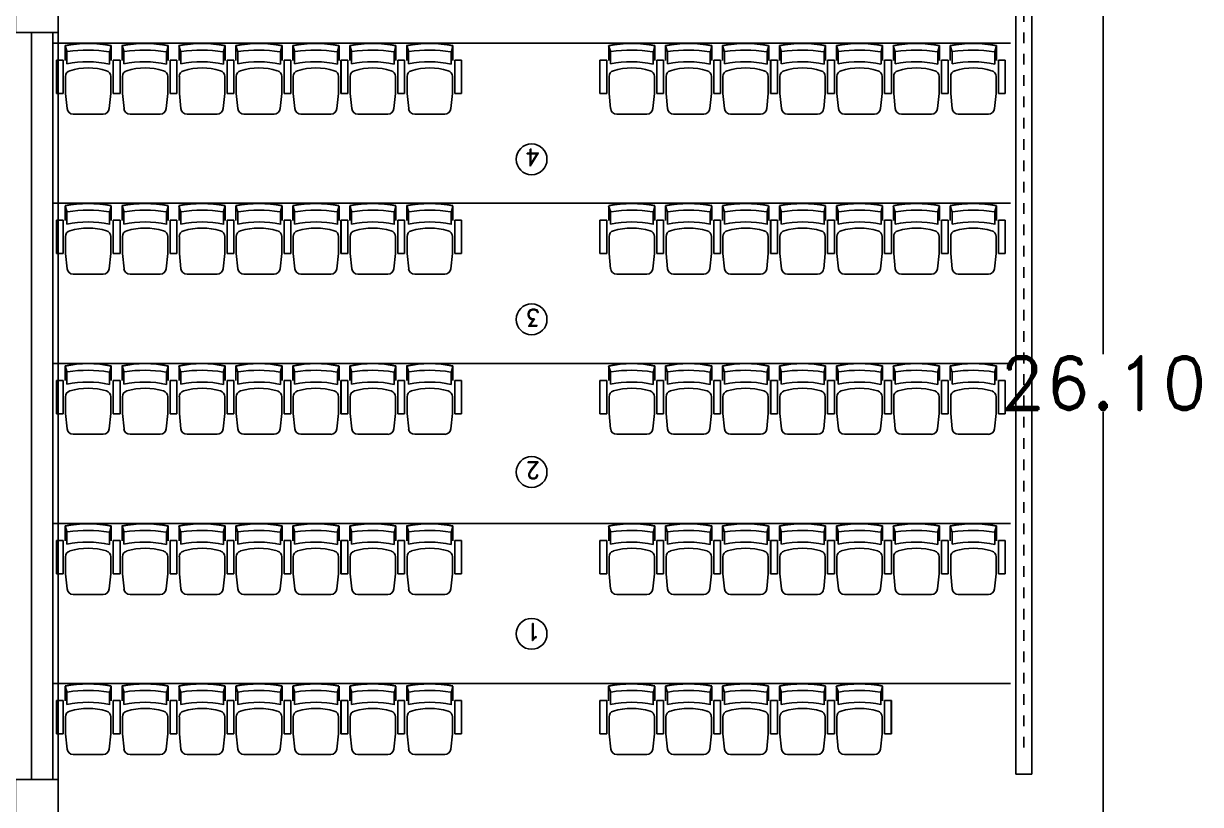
# Model space of a CAD drawing. Header units: millimetres. Extents: x 1590 to 1932, y -48 to 167.
# Drawn here: x 1740.1 to 1751.13, y 33.26 to 40.57 of the extents above; entities that cross this region are included whole.
import ezdxf
from ezdxf.enums import TextEntityAlignment as Align

# ---------------------------------------------------------------- set-up
doc = ezdxf.new("R2010")
doc.units = ezdxf.units.MM
doc.header["$LTSCALE"] = 0.1
doc.header["$MEASUREMENT"] = 0
doc.header["$PDMODE"] = 35
doc.header["$PDSIZE"] = 0.75
doc.linetypes.add('CENTER2', pattern=[1.125, 0.75, -0.125, 0.125, -0.125])
doc.linetypes.add('HIDDEN', pattern=[0.375, 0.25, -0.125])
doc.layers.get('0').update_dxf_attribs({"linetype": 'CONTINUOUS'})
doc.layers.get('DEFPOINTS').update_dxf_attribs({"linetype": 'CONTINUOUS'})
for name, color, linetype in [('BUTACAS', 8, 'HIDDEN'), ('CALLES', 3, 'CONTINUOUS'), ('DIVI', 2, 'CONTINUOUS'), ('EJES', 1, 'CENTER2'), ('GRADA', 9, 'CONTINUOUS'), ('PARED', 4, 'CONTINUOUS'), ('REPISA', 2, 'CONTINUOUS')]:
    doc.layers.add(name, color=color, linetype=linetype)
doc.styles.add('ROMAND', font='romand.shx')
doc.dimstyles.new('URBA', dxfattribs={"dimtxt": 20, "dimasz": 0.5, "dimexe": 1.25, "dimexo": 0.63, "dimgap": 0.63, "dimtad": 0, "dimtih": 1, "dimtoh": 1, "dimzin": 1, "dimdsep": 46, "dimtxsty": 'ROMAND', "dimcen": 2.5, "dimclrd": 1, "dimclre": 1, "dimclrt": 3, "dimadec": 0, "dimazin": 0, "dimtfac": 1, "dimtmove": 0, "dimatfit": 3, "dimfxl": 1, "dimtvp": 1, "dimtolj": 1, "dimtzin": 1, "dimarcsym": 0})

# ---------------------------------------------------------------- blocks, each defined once
blk = doc.blocks.new('ROWSEAT5')
at = {"layer": 'BUTACAS', "linetype": 'Continuous'}
for p, q in [((-3.408, 0.665, 0), (-3.689, 0.665, 0)), ((-2.874, 0.665, 0), (-3.156, 0.665, 0)), ((-2.341, 0.665, 0), (-2.623, 0.665, 0)), ((-1.808, 0.665, 0), (-2.089, 0.665, 0)), ((-1.274, 0.665, 0), (-1.556, 0.665, 0)), ((-3.761, 0.471, 0), (-3.746, 0.614, 0)), ((-3.336, 0.471, 0), (-3.351, 0.614, 0)), ((-3.228, 0.471, 0), (-3.213, 0.614, 0)), ((-2.802, 0.471, 0), (-2.818, 0.614, 0)), ((-2.694, 0.471, 0), (-2.679, 0.614, 0)), ((-2.269, 0.471, 0), (-2.284, 0.614, 0)), ((-2.161, 0.471, 0), (-2.146, 0.614, 0)), ((-1.736, 0.471, 0), (-1.751, 0.614, 0)), ((-1.628, 0.471, 0), (-1.613, 0.614, 0)), ((-1.202, 0.471, 0), (-1.217, 0.614, 0)), ((-3.847, 0.16, 0.002), (-3.847, 0.472, 0.002)), ((-3.783, 0.472, 0), (-3.847, 0.472, 0)), ((-3.783, 0.16, 0.002), (-3.783, 0.472, 0.002)), ((-3.761, 0.471, 0), (-3.761, 0.311, 0)), ((-3.336, 0.471, 0), (-3.336, 0.311, 0)), ((-3.313, 0.16, 0.002), (-3.313, 0.472, 0.002)), ((-3.25, 0.472, 0), (-3.313, 0.472, 0)), ((-3.25, 0.16, 0.002), (-3.25, 0.472, 0.002)), ((-3.228, 0.471, 0), (-3.228, 0.311, 0)), ((-2.802, 0.471, 0), (-2.802, 0.311, 0)), ((-2.78, 0.16, 0.002), (-2.78, 0.472, 0.002)), ((-2.717, 0.472, 0), (-2.78, 0.472, 0)), ((-2.717, 0.16, 0.002), (-2.717, 0.472, 0.002)), ((-2.694, 0.471, 0), (-2.694, 0.311, 0)), ((-2.269, 0.471, 0), (-2.269, 0.311, 0)), ((-2.247, 0.472, 0), (-2.247, 0.16, 0)), ((-2.247, 0.16, 0.002), (-2.247, 0.472, 0.002)), ((-2.247, 0.16, 0.002), (-2.247, 0.472, 0.002)), ((-2.247, 0.472, 0), (-2.184, 0.472, 0)), ((-2.183, 0.472, 0), (-2.247, 0.472, 0)), ((-2.183, 0.472, 0), (-2.247, 0.472, 0)), ((-2.184, 0.472, 0), (-2.184, 0.16, 0)), ((-2.183, 0.16, 0.002), (-2.183, 0.472, 0.002)), ((-2.183, 0.16, 0.002), (-2.183, 0.472, 0.002)), ((-2.161, 0.471, 0), (-2.161, 0.311, 0)), ((-1.736, 0.471, 0), (-1.736, 0.311, 0)), ((-1.714, 0.472, 0), (-1.714, 0.16, 0)), ((-1.714, 0.472, 0), (-1.65, 0.472, 0)), ((-1.713, 0.16, 0.002), (-1.713, 0.472, 0.002)), ((-1.65, 0.472, 0), (-1.713, 0.472, 0)), ((-1.65, 0.472, 0), (-1.65, 0.16, 0)), ((-1.65, 0.16, 0.002), (-1.65, 0.472, 0.002)), ((-1.628, 0.471, 0), (-1.628, 0.311, 0)), ((-1.202, 0.471, 0), (-1.202, 0.311, 0)), ((-1.18, 0.472, 0), (-1.18, 0.16, 0)), ((-1.18, 0.16, 0.002), (-1.18, 0.472, 0.002)), ((-1.18, 0.472, 0), (-1.117, 0.472, 0)), ((-1.116, 0.472, 0), (-1.18, 0.472, 0)), ((-1.117, 0.472, 0), (-1.117, 0.16, 0)), ((-1.116, 0.16, 0.002), (-1.116, 0.472, 0.002)), ((-3.761, 0.311, 0), (-3.761, 0.313, 0)), ((-3.228, 0.311, 0), (-3.228, 0.313, 0)), ((-2.694, 0.311, 0), (-2.694, 0.313, 0)), ((-2.161, 0.311, 0), (-2.161, 0.313, 0)), ((-1.628, 0.311, 0), (-1.628, 0.313, 0)), ((-3.783, 0.16, 0.339), (-3.847, 0.16, 0.339)), ((-3.765, 0.023, 0), (-3.765, 0.162, 0)), ((-3.748, 0.08, 0), (-3.748, 0.195, 0)), ((-3.347, 0.083, 0), (-3.347, 0.198, 0)), ((-3.332, 0.023, 0), (-3.332, 0.162, 0)), ((-3.25, 0.16, 0.339), (-3.313, 0.16, 0.339)), ((-3.231, 0.023, 0), (-3.231, 0.162, 0)), ((-3.214, 0.08, 0), (-3.214, 0.195, 0)), ((-2.814, 0.083, 0), (-2.814, 0.198, 0)), ((-2.799, 0.023, 0), (-2.799, 0.162, 0)), ((-2.717, 0.16, 0.339), (-2.78, 0.16, 0.339)), ((-2.698, 0.023, 0), (-2.698, 0.162, 0)), ((-2.681, 0.08, 0), (-2.681, 0.195, 0)), ((-2.281, 0.083, 0), (-2.281, 0.198, 0)), ((-2.266, 0.023, 0), (-2.266, 0.162, 0)), ((-2.247, 0.16, 0), (-2.184, 0.16, 0)), ((-2.183, 0.16, 0.339), (-2.247, 0.16, 0.339)), ((-2.183, 0.16, 0.339), (-2.247, 0.16, 0.339)), ((-2.164, 0.023, 0), (-2.164, 0.162, 0)), ((-2.147, 0.08, 0), (-2.147, 0.195, 0)), ((-1.747, 0.083, 0), (-1.747, 0.198, 0)), ((-1.732, 0.023, 0), (-1.732, 0.162, 0)), ((-1.714, 0.16, 0), (-1.65, 0.16, 0)), ((-1.65, 0.16, 0.339), (-1.713, 0.16, 0.339)), ((-1.631, 0.023, 0), (-1.631, 0.162, 0)), ((-1.614, 0.08, 0), (-1.614, 0.195, 0)), ((-1.214, 0.083, 0), (-1.214, 0.198, 0)), ((-1.199, 0.023, 0), (-1.199, 0.162, 0)), ((-1.18, 0.16, 0), (-1.117, 0.16, 0)), ((-1.116, 0.16, 0.339), (-1.18, 0.16, 0.339)), ((-3.749, 0.075, 0), (-3.765, 0.023, 0)), ((-3.332, 0.023, 0), (-3.346, 0.077, 0)), ((-3.216, 0.075, 0), (-3.232, 0.023, 0)), ((-2.799, 0.023, 0), (-2.813, 0.077, 0)), ((-2.682, 0.075, 0), (-2.698, 0.023, 0)), ((-2.266, 0.023, 0), (-2.279, 0.077, 0)), ((-2.149, 0.075, 0), (-2.165, 0.023, 0)), ((-1.732, 0.023, 0), (-1.746, 0.077, 0)), ((-1.616, 0.075, 0), (-1.632, 0.023, 0)), ((-1.199, 0.023, 0), (-1.212, 0.077, 0))]:
    blk.add_line(p, q, dxfattribs=at)
for centre, radius, start, end in [((-3.689, 0.608, 0), 0.0571, 90, 174), ((-3.408, 0.608, 0), 0.0571, 6, 90), ((-3.156, 0.608, 0), 0.0571, 90, 174), ((-2.874, 0.608, 0), 0.0571, 6, 90), ((-2.623, 0.608, 0), 0.0571, 90, 174), ((-2.341, 0.608, 0), 0.0571, 6, 90), ((-2.089, 0.608, 0), 0.0571, 90, 174), ((-1.808, 0.608, 0), 0.0571, 6, 90), ((-1.556, 0.608, 0), 0.0571, 90, 174), ((-1.274, 0.608, 0), 0.0572, 6, 90), ((-3.704, 0.313, 0), 0.0571, 180, 253.3834), ((-3.549, 0.834, 0), 0.601, 253.3834, 286.6166), ((-3.393, 0.313, 0), 0.0571, 286.6166, 360), ((-3.171, 0.313, 0), 0.0571, 180, 253.3834), ((-3.015, 0.834, 0), 0.601, 253.3834, 286.6166), ((-2.86, 0.313, 0), 0.0571, 286.6166, 360), ((-2.637, 0.313, 0), 0.0571, 180, 253.3834), ((-2.482, 0.834, 0), 0.601, 253.3834, 286.6166), ((-2.326, 0.313, 0), 0.0571, 286.6166, 360), ((-2.104, 0.313, 0), 0.0571, 180, 253.3834), ((-1.948, 0.834, 0), 0.601, 253.3834, 286.6166), ((-1.793, 0.313, 0), 0.0571, 286.6166, 360), ((-1.571, 0.313, 0), 0.0571, 180, 253.3834), ((-1.415, 0.834, 0), 0.601, 253.3834, 286.6166), ((-1.259, 0.313, 0), 0.0572, 286.6166, 360), ((-3.553, 1.126, 0), 0.951, 258.1905, 282.4949), ((-3.02, 1.126, 0), 0.951, 258.1905, 282.4949), ((-2.486, 1.126, 0), 0.951, 258.1905, 282.4949), ((-1.953, 1.126, 0), 0.951, 258.1905, 282.4949), ((-1.419, 1.126, 0), 0.951, 258.1905, 282.4949), ((-3.549, 1.051, 0), 1.048, 258.1227, 281.8773), ((-3.549, 1.051, 0), 1.051, 258.1227, 281.8773), ((-3.743, 0.073, 0), 0.00635, 81.2659, 163.043), ((-3.745, 0.076, 0), 0.00317, 81.1381, 163.043), ((-3.555, 1.295, 0), 1.23, 261.2659, 279.4703), ((-3.352, 0.075, 0), 0.00635, 13.9035, 99.4703), ((-3.35, 0.079, 0), 0.00318, 13.9035, 99.6069), ((-3.015, 1.051, 0), 1.051, 258.1227, 281.8773), ((-3.015, 1.051, 0), 1.048, 258.1227, 281.8773), ((-3.21, 0.073, 0), 0.00635, 81.2659, 163.043), ((-3.212, 0.076, 0), 0.00317, 81.1381, 163.043), ((-3.022, 1.295, 0), 1.23, 261.2659, 279.4703), ((-2.819, 0.075, 0), 0.00635, 13.9035, 99.4703), ((-2.816, 0.079, 0), 0.00318, 13.9035, 99.6069), ((-2.482, 1.051, 0), 1.048, 258.1227, 281.8773), ((-2.482, 1.051, 0), 1.051, 258.1227, 281.8773), ((-2.679, 0.076, 0), 0.00317, 81.1381, 163.043), ((-2.676, 0.073, 0), 0.00635, 81.2659, 163.043), ((-2.489, 1.295, 0), 1.23, 261.2659, 279.4703), ((-2.285, 0.075, 0), 0.00635, 13.9035, 99.4703), ((-2.283, 0.079, 0), 0.00318, 13.9035, 99.6069), ((-1.949, 1.051, 0), 1.051, 258.1227, 281.8773), ((-1.949, 1.051, 0), 1.048, 258.1227, 281.8773), ((-2.143, 0.073, 0), 0.00635, 81.2659, 163.043), ((-2.145, 0.076, 0), 0.00317, 81.1381, 163.043), ((-1.955, 1.295, 0), 1.23, 261.2659, 279.4703), ((-1.752, 0.075, 0), 0.00635, 13.9035, 99.4703), ((-1.75, 0.079, 0), 0.00318, 13.9035, 99.6069), ((-1.415, 1.051, 0), 1.051, 258.1227, 281.8773), ((-1.415, 1.051, 0), 1.048, 258.1227, 281.8773), ((-1.61, 0.073, 0), 0.00635, 81.2659, 163.043), ((-1.612, 0.076, 0), 0.00317, 81.1381, 163.043), ((-1.422, 1.295, 0), 1.23, 261.2659, 279.4703), ((-1.218, 0.075, 0), 0.00635, 13.9035, 99.4703), ((-1.216, 0.079, 0), 0.00318, 13.9035, 99.6069)]:
    blk.add_arc(centre, radius, start, end, dxfattribs=at)
blk = doc.blocks.new('ROWSEAT7')
at = {"layer": 'BUTACAS', "linetype": 'Continuous'}
for p, q in [((-3.407, 0.665), (-3.689, 0.665)), ((-2.874, 0.665), (-3.156, 0.665)), ((-2.341, 0.665), (-2.622, 0.665)), ((-1.807, 0.665), (-2.089, 0.665)), ((-1.274, 0.665), (-1.555, 0.665)), ((-0.74, 0.665), (-1.022, 0.665)), ((-0.207, 0.665), (-0.489, 0.665)), ((-3.761, 0.471), (-3.746, 0.614)), ((-3.335, 0.471), (-3.351, 0.614)), ((-3.227, 0.471), (-3.212, 0.614)), ((-2.802, 0.471), (-2.817, 0.614)), ((-2.694, 0.471), (-2.679, 0.614)), ((-2.269, 0.471), (-2.284, 0.614)), ((-2.161, 0.471), (-2.146, 0.614)), ((-1.735, 0.471), (-1.75, 0.614)), ((-1.627, 0.471), (-1.612, 0.614)), ((-1.202, 0.471), (-1.217, 0.614)), ((-1.094, 0.471), (-1.079, 0.614)), ((-0.668, 0.471), (-0.684, 0.614)), ((-0.56, 0.471), (-0.545, 0.614)), ((-0.135, 0.471), (-0.15, 0.614)), ((-3.783, 0.472), (-3.846, 0.472)), ((-3.846, 0.16, 0.002), (-3.846, 0.472, 0.002)), ((-3.783, 0.16, 0.002), (-3.783, 0.472, 0.002)), ((-3.761, 0.471), (-3.761, 0.311)), ((-3.335, 0.471), (-3.335, 0.311)), ((-3.25, 0.472), (-3.313, 0.472)), ((-3.313, 0.16, 0.002), (-3.313, 0.472, 0.002)), ((-3.25, 0.16, 0.002), (-3.25, 0.472, 0.002)), ((-3.227, 0.471), (-3.227, 0.311)), ((-2.802, 0.471), (-2.802, 0.311)), ((-2.716, 0.472), (-2.78, 0.472)), ((-2.78, 0.16, 0.002), (-2.78, 0.472, 0.002)), ((-2.716, 0.16, 0.002), (-2.716, 0.472, 0.002)), ((-2.694, 0.471), (-2.694, 0.311)), ((-2.269, 0.471), (-2.269, 0.311)), ((-2.247, 0.472), (-2.183, 0.472)), ((-2.247, 0.472), (-2.247, 0.16)), ((-2.183, 0.472), (-2.246, 0.472)), ((-2.246, 0.16, 0.002), (-2.246, 0.472, 0.002)), ((-2.183, 0.472), (-2.246, 0.472)), ((-2.246, 0.16, 0.002), (-2.246, 0.472, 0.002)), ((-2.183, 0.472), (-2.183, 0.16)), ((-2.183, 0.16, 0.002), (-2.183, 0.472, 0.002)), ((-2.183, 0.16, 0.002), (-2.183, 0.472, 0.002)), ((-2.161, 0.471), (-2.161, 0.311)), ((-1.735, 0.471), (-1.735, 0.311)), ((-1.713, 0.472), (-1.65, 0.472)), ((-1.713, 0.472), (-1.713, 0.16)), ((-1.649, 0.472), (-1.713, 0.472)), ((-1.713, 0.16, 0.002), (-1.713, 0.472, 0.002)), ((-1.65, 0.472), (-1.65, 0.16)), ((-1.649, 0.16, 0.002), (-1.649, 0.472, 0.002)), ((-1.627, 0.471), (-1.627, 0.311)), ((-1.202, 0.471), (-1.202, 0.311)), ((-1.18, 0.472), (-1.116, 0.472)), ((-1.18, 0.472), (-1.18, 0.16)), ((-1.116, 0.472), (-1.179, 0.472)), ((-1.179, 0.16, 0.002), (-1.179, 0.472, 0.002)), ((-1.116, 0.472), (-1.116, 0.16)), ((-1.116, 0.16, 0.002), (-1.116, 0.472, 0.002)), ((-1.094, 0.471), (-1.094, 0.311)), ((-0.668, 0.471), (-0.668, 0.311)), ((-0.646, 0.472), (-0.583, 0.472)), ((-0.646, 0.472), (-0.646, 0.16)), ((-0.583, 0.472), (-0.646, 0.472)), ((-0.646, 0.16, 0.002), (-0.646, 0.472, 0.002)), ((-0.583, 0.472), (-0.583, 0.16)), ((-0.583, 0.16, 0.002), (-0.583, 0.472, 0.002)), ((-0.56, 0.471), (-0.56, 0.311)), ((-0.135, 0.471), (-0.135, 0.311)), ((-0.113, 0.472), (-0.05, 0.472)), ((-0.113, 0.472), (-0.113, 0.16)), ((-0.049, 0.472), (-0.113, 0.472)), ((-0.113, 0.16, 0.002), (-0.113, 0.472, 0.002)), ((-0.05, 0.472), (-0.05, 0.16)), ((-0.049, 0.16, 0.002), (-0.049, 0.472, 0.002)), ((-3.761, 0.311), (-3.761, 0.313)), ((-3.227, 0.311), (-3.227, 0.313)), ((-2.694, 0.311), (-2.694, 0.313)), ((-2.161, 0.311), (-2.161, 0.313)), ((-1.627, 0.311), (-1.627, 0.313)), ((-1.094, 0.311), (-1.094, 0.313)), ((-0.56, 0.311), (-0.56, 0.313)), ((-3.783, 0.16, 0.339), (-3.846, 0.16, 0.339)), ((-3.764, 0.023), (-3.764, 0.162)), ((-3.747, 0.08), (-3.747, 0.195)), ((-3.347, 0.083), (-3.347, 0.198)), ((-3.332, 0.023), (-3.332, 0.162)), ((-3.25, 0.16, 0.339), (-3.313, 0.16, 0.339)), ((-3.231, 0.023), (-3.231, 0.162)), ((-3.214, 0.08), (-3.214, 0.195)), ((-2.814, 0.083), (-2.814, 0.198)), ((-2.799, 0.023), (-2.799, 0.162)), ((-2.716, 0.16, 0.339), (-2.78, 0.16, 0.339)), ((-2.697, 0.023), (-2.697, 0.162)), ((-2.68, 0.08), (-2.68, 0.195)), ((-2.28, 0.083), (-2.28, 0.198)), ((-2.265, 0.023), (-2.265, 0.162)), ((-2.247, 0.16), (-2.183, 0.16)), ((-2.183, 0.16, 0.339), (-2.246, 0.16, 0.339)), ((-2.183, 0.16, 0.339), (-2.246, 0.16, 0.339)), ((-2.164, 0.023), (-2.164, 0.162)), ((-2.147, 0.08), (-2.147, 0.195)), ((-1.747, 0.083), (-1.747, 0.198)), ((-1.732, 0.023), (-1.732, 0.162)), ((-1.713, 0.16), (-1.65, 0.16)), ((-1.649, 0.16, 0.339), (-1.713, 0.16, 0.339)), ((-1.631, 0.023), (-1.631, 0.162)), ((-1.614, 0.08), (-1.614, 0.195)), ((-1.213, 0.083), (-1.213, 0.198)), ((-1.198, 0.023), (-1.198, 0.162)), ((-1.18, 0.16), (-1.116, 0.16)), ((-1.116, 0.16, 0.339), (-1.179, 0.16, 0.339)), ((-1.097, 0.023), (-1.097, 0.162)), ((-1.08, 0.08), (-1.08, 0.195)), ((-0.68, 0.083), (-0.68, 0.198)), ((-0.665, 0.023), (-0.665, 0.162)), ((-0.646, 0.16), (-0.583, 0.16)), ((-0.583, 0.16, 0.339), (-0.646, 0.16, 0.339)), ((-0.564, 0.023), (-0.564, 0.162)), ((-0.547, 0.08), (-0.547, 0.195)), ((-0.147, 0.083), (-0.147, 0.198)), ((-0.132, 0.023), (-0.132, 0.162)), ((-0.113, 0.16), (-0.05, 0.16)), ((-0.049, 0.16, 0.339), (-0.113, 0.16, 0.339)), ((-3.749, 0.075), (-3.765, 0.023)), ((-3.332, 0.023), (-3.346, 0.077)), ((-3.215, 0.075), (-3.231, 0.023)), ((-2.799, 0.023), (-2.812, 0.077)), ((-2.682, 0.075), (-2.698, 0.023)), ((-2.265, 0.023), (-2.279, 0.077)), ((-2.149, 0.075), (-2.165, 0.023)), ((-1.732, 0.023), (-1.745, 0.077)), ((-1.615, 0.075), (-1.631, 0.023)), ((-1.198, 0.023), (-1.212, 0.077)), ((-1.082, 0.075), (-1.098, 0.023)), ((-0.665, 0.023), (-0.679, 0.077)), ((-0.548, 0.075), (-0.564, 0.023)), ((-0.132, 0.023), (-0.145, 0.077))]:
    blk.add_line(p, q, dxfattribs=at)
for centre, radius, start, end in [((-3.689, 0.608), 0.0571, 90, 174), ((-3.407, 0.608), 0.0571, 6, 90), ((-3.156, 0.608), 0.0571, 90, 174), ((-2.874, 0.608), 0.0571, 6, 90), ((-2.622, 0.608), 0.0571, 90, 174), ((-2.341, 0.608), 0.0571, 6, 90), ((-2.089, 0.608), 0.0571, 90, 174), ((-1.807, 0.608), 0.0571, 6, 90), ((-1.555, 0.608), 0.0571, 90, 174), ((-1.274, 0.608), 0.0572, 6, 90), ((-1.022, 0.608), 0.0571, 90, 174), ((-0.74, 0.608), 0.0572, 6, 90), ((-0.489, 0.608), 0.0571, 90, 174), ((-0.207, 0.608), 0.0572, 6, 90), ((-3.704, 0.313), 0.0571, 180, 253.3834), ((-3.548, 0.834), 0.601, 253.3834, 286.6166), ((-3.393, 0.313), 0.0571, 286.6166, 360), ((-3.17, 0.313), 0.0571, 180, 253.3834), ((-3.015, 0.834), 0.601, 253.3834, 286.6166), ((-2.859, 0.313), 0.0571, 286.6166, 360), ((-2.637, 0.313), 0.0571, 180, 253.3834), ((-2.481, 0.834), 0.601, 253.3834, 286.6166), ((-2.326, 0.313), 0.0571, 286.6166, 360), ((-2.104, 0.313), 0.0571, 180, 253.3834), ((-1.948, 0.834), 0.601, 253.3834, 286.6166), ((-1.792, 0.313), 0.0571, 286.6166, 360), ((-1.57, 0.313), 0.0571, 180, 253.3834), ((-1.415, 0.834), 0.601, 253.3834, 286.6166), ((-1.259, 0.313), 0.0572, 286.6166, 360), ((-1.037, 0.313), 0.0572, 180, 253.3834), ((-0.881, 0.834), 0.601, 253.3834, 286.6166), ((-0.726, 0.313), 0.0571, 286.6166, 360), ((-0.503, 0.313), 0.0572, 180, 253.3834), ((-0.348, 0.834), 0.601, 253.3834, 286.6166), ((-0.192, 0.313), 0.0571, 286.6166, 360), ((-3.553, 1.126), 0.951, 258.1905, 282.4949), ((-3.019, 1.126), 0.951, 258.1905, 282.4949), ((-2.486, 1.126), 0.951, 258.1905, 282.4949), ((-1.952, 1.126), 0.951, 258.1905, 282.4949), ((-1.419, 1.126), 0.951, 258.1905, 282.4949), ((-0.886, 1.126), 0.951, 258.1905, 282.4949), ((-0.352, 1.126), 0.951, 258.1905, 282.4949), ((-3.548, 1.051), 1.051, 258.1227, 281.8773), ((-3.548, 1.051), 1.048, 258.1227, 281.8773), ((-3.743, 0.073), 0.00635, 81.2659, 163.043), ((-3.745, 0.076), 0.00317, 81.1381, 163.043), ((-3.555, 1.295), 1.23, 261.2659, 279.4703), ((-3.352, 0.075), 0.00635, 13.9035, 99.4703), ((-3.349, 0.079), 0.00318, 13.9035, 99.6069), ((-3.015, 1.051), 1.048, 258.1227, 281.8773), ((-3.015, 1.051), 1.051, 258.1227, 281.8773), ((-3.212, 0.076), 0.00317, 81.1381, 163.043), ((-3.209, 0.073), 0.00635, 81.2659, 163.043), ((-3.022, 1.295), 1.23, 261.2659, 279.4703), ((-2.818, 0.075), 0.00635, 13.9035, 99.4703), ((-2.816, 0.079), 0.00318, 13.9035, 99.6069), ((-2.482, 1.051), 1.051, 258.1227, 281.8773), ((-2.482, 1.051), 1.048, 258.1227, 281.8773), ((-2.676, 0.073), 0.00635, 81.2659, 163.043), ((-2.678, 0.076), 0.00317, 81.1381, 163.043), ((-2.488, 1.295), 1.23, 261.2659, 279.4703), ((-2.285, 0.075), 0.00635, 13.9035, 99.4703), ((-2.283, 0.079), 0.00318, 13.9035, 99.6069), ((-1.948, 1.051), 1.051, 258.1227, 281.8773), ((-1.948, 1.051), 1.048, 258.1227, 281.8773), ((-2.143, 0.073), 0.00635, 81.2659, 163.043), ((-2.145, 0.076), 0.00317, 81.1381, 163.043), ((-1.955, 1.295), 1.23, 261.2659, 279.4703), ((-1.751, 0.075), 0.00635, 13.9035, 99.4703), ((-1.749, 0.079), 0.00318, 13.9035, 99.6069), ((-1.415, 1.051), 1.048, 258.1227, 281.8773), ((-1.415, 1.051), 1.051, 258.1227, 281.8773), ((-1.609, 0.073), 0.00635, 81.2659, 163.043), ((-1.611, 0.076), 0.00317, 81.1381, 163.043), ((-1.421, 1.295), 1.23, 261.2659, 279.4703), ((-1.218, 0.075), 0.00635, 13.9035, 99.4703), ((-1.216, 0.079), 0.00318, 13.9035, 99.6069), ((-0.881, 1.051), 1.051, 258.1227, 281.8773), ((-0.881, 1.051), 1.048, 258.1227, 281.8773), ((-1.076, 0.073), 0.00635, 81.2659, 163.043), ((-1.078, 0.076), 0.00317, 81.1381, 163.043), ((-0.888, 1.295), 1.23, 261.2659, 279.4703), ((-0.685, 0.075), 0.00635, 13.9035, 99.4703), ((-0.682, 0.079), 0.00317, 13.9035, 99.6069), ((-0.348, 1.051), 1.048, 258.1227, 281.8773), ((-0.348, 1.051), 1.051, 258.1227, 281.8773), ((-0.545, 0.076), 0.00317, 81.1381, 163.043), ((-0.542, 0.073), 0.00635, 81.2659, 163.043), ((-0.355, 1.295), 1.23, 261.2659, 279.4703), ((-0.151, 0.075), 0.00635, 13.9035, 99.4703), ((-0.149, 0.079), 0.00317, 13.9035, 99.6069)]:
    blk.add_arc(centre, radius, start, end, dxfattribs=at)
blk = doc.blocks.new('UTP1$0$DIMBLOCK')
at = {"color": 1}
blk.add_line((-7.5, 0), (10.5, 0), dxfattribs=at)
at = {"color": 4}
blk.add_line((-5.25, -5.25), (5.25, 5.25), dxfattribs=at)
blk = doc.blocks.new('*D362')
at = {"color": 1, "linetype": 'Continuous', "transparency": 16777216}
for p, q in [((1749.613, 52.065), (1750.4, 52.065)), ((1750.22, 52.045), (1750.22, 37.475)), ((1750.22, 26.085), (1750.22, 36.935)), ((1749.613, 26.065), (1750.4, 26.065))]:
    blk.add_line(p, q, dxfattribs=at)
at = {"layer": 'DEFPOINTS', "color": 0, "linetype": 'Continuous', "transparency": 16777216}
for p in [(1749.551, 52.065), (1750.22, 52.065), (1749.551, 26.065)]:
    blk.add_point(p, dxfattribs=at)
at = {"color": 1, "linetype": 'Continuous', "transparency": 16777216, "xscale": 0.02, "yscale": 0.02, "zscale": 0.02}
for p, rotation in [((1750.22, 52.065), 90), ((1750.22, 26.065), 270)]:
    blk.add_blockref('UTP1$0$DIMBLOCK', p, dxfattribs=dict(at, rotation=rotation))
at = {"color": 3, "linetype": 'Continuous', "transparency": 16777216, "insert": (1750.22, 37.205), "char_height": 0.5, "attachment_point": 5, "style": 'ROMAND'}
blk.add_mtext('\\A1;26.10', dxfattribs=at)

msp = doc.modelspace()

# ---------------------------------------------------------------- linework, layer by layer
at = {"layer": 'BUTACAS', "linetype": 'Continuous'}
for centre in [(1744.8639, 39.3018), (1744.864, 37.8021), (1744.864, 36.3718), (1744.864, 34.8563)]:
    msp.add_circle(centre, 0.1444, dxfattribs=at)
at = {"layer": 'CALLES', "color": 6, "linetype": 'Continuous'}
for points in [[(1740.0279, 40.8904), (1740.4279, 40.8904), (1740.4279, 40.4904), (1740.0279, 40.4904)], [(1740.0279, 33.4904), (1740.4279, 33.4904), (1740.4279, 33.0904), (1740.0279, 33.0904)]]:
    msp.add_lwpolyline(points, close=True, dxfattribs=at)
at = {"layer": 'DIVI'}
for p, q in [((1740.3779, 33.4904), (1740.3779, 40.4904)), ((1740.4279, 33.4904), (1740.4279, 40.4904))]:
    msp.add_line(p, q, dxfattribs=at)
at = {"layer": 'EJES'}
msp.add_line((1749.476, 47.8904), (1749.4764, 33.7404, 0), dxfattribs=at)
at = {"layer": 'GRADA'}
for p, q in [((1749.351, 40.3904), (1740.3776, 40.3904)), ((1749.351, 38.8904), (1740.3775, 38.8904)), ((1749.351, 37.3904), (1740.3774, 37.3904)), ((1749.351, 35.8904), (1740.3774, 35.8904)), ((1749.351, 34.3904), (1740.3774, 34.3904))]:
    msp.add_line(p, q, dxfattribs=at)
at = {"layer": 'PARED', "color": 4}
msp.add_line((1740.1779, 40.4904), (1740.1779, 33.4904), dxfattribs=at)
at = {"layer": 'REPISA'}
for p, q in [((1749.401, 47.8904), (1749.4014, 33.5404, 0)), ((1749.551, 47.8904), (1749.5514, 33.5404, 0)), ((1749.4014, 33.5404, 0), (1749.5514, 33.5404, 0))]:
    msp.add_line(p, q, dxfattribs=at)

# ---------------------------------------------------------------- block references
at = {"color": 1, "linetype": 'Continuous', "xscale": -1, "rotation": 180}
for name, p in [('ROWSEAT7', (1744.2576, 40.3904, 0)), ('ROWSEAT7', (1749.3509, 40.3904, 0)), ('ROWSEAT7', (1744.2576, 38.8904, 0)), ('ROWSEAT7', (1749.3509, 38.8904, 0)), ('ROWSEAT7', (1744.2576, 37.3904, 0)), ('ROWSEAT7', (1749.3509, 37.3904, 0)), ('ROWSEAT7', (1744.2576, 35.8904, 0)), ('ROWSEAT7', (1749.3509, 35.8904, 0)), ('ROWSEAT7', (1744.2576, 34.3904, 0)), ('ROWSEAT5', (1749.351, 34.3904))]:
    msp.add_blockref(name, p, dxfattribs=at)

# ---------------------------------------------------------------- texts
at = {"layer": 'BUTACAS', "linetype": 'Continuous', "style": 'ROMAND'}
for s, p in [('4', (1744.9474, 39.3182)), ('3', (1744.9475, 37.8185)), ('2', (1744.9475, 36.3882)), ('1', (1744.9475, 34.8727))]:
    msp.add_text(s, height=0.16, rotation=180, dxfattribs=at).set_placement(p, align=Align.MIDDLE_LEFT)

# ---------------------------------------------------------------- dimensions: what is measured, and where the dimension line sits
at = {"color": 8, "linetype": 'Continuous'}
dim = msp.add_linear_dim(base=(1750.2204, 52.0654), p1=(1749.551, 26.0654), p2=(1749.551, 52.0654), angle=90, text='26.10', dimstyle='URBA', override={"dimtxt": 0.5, "dimasz": 0.02, "dimexe": 0.18, "dimexo": 0.0625, "dimgap": 0.02, "dimzin": 0, "dimblk1": 'UTP1$0$DIMBLOCK', "dimblk2": 'UTP1$0$DIMBLOCK', "dimsah": 1, "dimcen": 0.09, "dimtdec": 4, "dimtofl": 0, "dimtvp": 0, "dimtzin": 0}, dxfattribs=at)
dim.commit()
dim.dimension.update_dxf_attribs({"geometry": '*D362', "text_midpoint": (1750.2204, 37.2049), "dimtype": 160})

doc.saveas('drawing.dxf')
